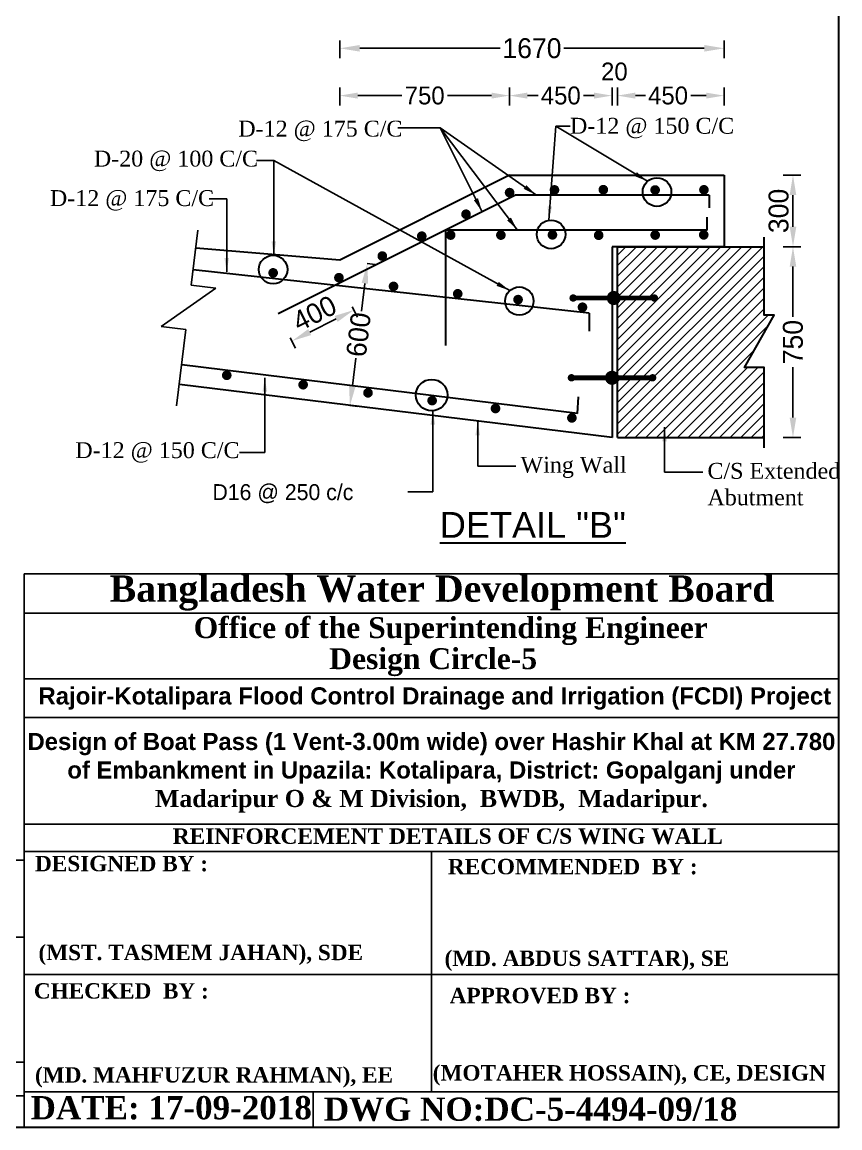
# Model space of a CAD drawing. Extents: x -1206532 to 786809, y -4288605 to 172932.
# Drawn here: x -217666 to -197090, y -4264963 to -4237145 of the extents above; entities that cross this region are included whole.
import ezdxf

# ---------------------------------------------------------------- set-up
doc = ezdxf.new("R2010")
doc.units = 0
doc.header["$LTSCALE"] = 300
doc.header["$MEASUREMENT"] = 0
doc.layers.get('0').update_dxf_attribs({"linetype": 'CONTINUOUS'})
doc.layers.get('DEFPOINTS').update_dxf_attribs({"linetype": 'CONTINUOUS'})
doc.layers.add('LINE', color=7, linetype='CONTINUOUS')
doc.layers.add('Other line', color=7, linetype='CONTINUOUS', lineweight=15)
doc.styles.add('Arial-200', font='ARIAL_0.TTF')
doc.dimstyles.new('3', dxfattribs={"dimtxt": 225, "dimasz": 350, "dimexe": 100, "dimexo": 25, "dimgap": 9, "dimtad": 0, "dimdec": 0, "dimzin": 0, "dimdsep": 46, "dimtxsty": 'Standard', "dimcen": 0, "dimclrd": 5, "dimclre": 6, "dimclrt": 1, "dimadec": 0, "dimazin": 0, "dimtfac": 1, "dimtdec": 0, "dimtofl": 0, "dimtmove": 2, "dimatfit": 3, "dimfxl": 1, "dimtolj": 1, "dimtzin": 0, "dimarcsym": 0})

# ---------------------------------------------------------------- blocks, each defined once
blk = doc.blocks.new('*D832')
at = {"layer": 'DEFPOINTS', "color": 0, "lineweight": 30}
for p in [(-209360, -4244300), (-210920, -4245081), (-210877, -4245167)]:
    blk.add_point(p, dxfattribs=at)
at = {"layer": 'LINE', "color": 7, "lineweight": -2}
for p, q in [((-209358, -4244305), (-209228, -4244565)), ((-209764, -4244610), (-210430, -4244943)), ((-210918, -4245085), (-210788, -4245346))]:
    blk.add_line(p, q, dxfattribs=at)
at = {"layer": 'LINE', "color": 7, "lineweight": 30}
for points in [[(-209802, -4244536), (-209727, -4244685), (-209317, -4244386)], [(-210467, -4244868), (-210393, -4245018), (-210877, -4245167)]]:
    blk.add_solid(points, dxfattribs=at)
at = {"layer": 'LINE', "color": 7, "lineweight": 30, "insert": (-210309, -4244471), "char_height": 500, "attachment_point": 5, "rotation": 26.5651}
blk.add_mtext('\\A1;400', dxfattribs=at)
blk = doc.blocks.new('*D943')
at = {"layer": 'DEFPOINTS', "color": 0, "lineweight": 30}
for p in [(-209672, -4237804), (-200003, -4242514), (-209672, -4244997)]:
    blk.add_point(p, dxfattribs=at)
at = {"layer": 'LINE', "color": 7, "lineweight": -2}
for p, q in [((-209672, -4238054), (-209672, -4237604)), ((-200003, -4238054), (-200003, -4237604)), ((-209172, -4237804), (-205638, -4237804)), ((-200503, -4237804), (-204037, -4237804))]:
    blk.add_line(p, q, dxfattribs=at)
at = {"layer": 'LINE', "color": 7, "lineweight": 30}
for points in [[(-209172, -4237721), (-209172, -4237887), (-209672, -4237804)], [(-200503, -4237721), (-200503, -4237887), (-200003, -4237804)]]:
    blk.add_solid(points, dxfattribs=at)
at = {"layer": 'LINE', "color": 7, "lineweight": 30, "insert": (-204837, -4237804), "char_height": 500, "attachment_point": 5}
blk.add_mtext('\\A1;1670', dxfattribs=at)
blk = doc.blocks.new('*D944')
at = {"layer": 'DEFPOINTS', "color": 0, "lineweight": 30}
for p in [(-202686, -4238994), (-202686, -4242631), (-200003, -4243704)]:
    blk.add_point(p, dxfattribs=at)
at = {"layer": 'LINE', "color": 7, "lineweight": -2}
for p, q in [((-202686, -4239244), (-202686, -4238794)), ((-200003, -4239244), (-200003, -4238794)), ((-202236, -4238994), (-201984, -4238994)), ((-200453, -4238994), (-200841, -4238994))]:
    blk.add_line(p, q, dxfattribs=at)
at = {"layer": 'LINE', "color": 7, "lineweight": 30}
for points in [[(-202236, -4238919), (-202236, -4239069), (-202686, -4238994)], [(-200453, -4238919), (-200453, -4239069), (-200003, -4238994)]]:
    blk.add_solid(points, dxfattribs=at)
at = {"layer": 'LINE', "color": 7, "lineweight": 30, "insert": (-201413, -4238994), "char_height": 450, "attachment_point": 5}
blk.add_mtext('\\A1;450', dxfattribs=at)
blk = doc.blocks.new('*D945')
at = {"layer": 'DEFPOINTS', "color": 0, "lineweight": 30}
for p in [(-201851, -4242795), (-201851, -4247595), (-198270, -4247595)]:
    blk.add_point(p, dxfattribs=at)
at = {"layer": 'LINE', "color": 7, "lineweight": -2}
for p, q in [((-198520, -4242795), (-198070, -4242795)), ((-198270, -4243295), (-198270, -4244561)), ((-198270, -4247095), (-198270, -4245829)), ((-198520, -4247595), (-198070, -4247595))]:
    blk.add_line(p, q, dxfattribs=at)
at = {"layer": 'LINE', "color": 7, "lineweight": 30}
for points in [[(-198353, -4243295), (-198187, -4243295), (-198270, -4242795)], [(-198353, -4247095), (-198187, -4247095), (-198270, -4247595)]]:
    blk.add_solid(points, dxfattribs=at)
at = {"layer": 'LINE', "color": 7, "lineweight": 30, "insert": (-198270, -4245195), "char_height": 500, "attachment_point": 5, "rotation": 90}
blk.add_mtext('\\A1;750', dxfattribs=at)
blk = doc.blocks.new('*D946')
at = {"layer": 'DEFPOINTS', "color": 0, "lineweight": 30}
for p in [(-201851, -4240995), (-201851, -4242795), (-198270, -4242795)]:
    blk.add_point(p, dxfattribs=at)
at = {"layer": 'LINE', "color": 7, "lineweight": -2}
for p, q in [((-198520, -4240995), (-198070, -4240995)), ((-198270, -4241495), (-198270, -4242295)), ((-198520, -4242795), (-198070, -4242795))]:
    blk.add_line(p, q, dxfattribs=at)
at = {"layer": 'LINE', "color": 7, "lineweight": 30}
for points in [[(-198353, -4241495), (-198187, -4241495), (-198270, -4240995)], [(-198353, -4242295), (-198187, -4242295), (-198270, -4242795)]]:
    blk.add_solid(points, dxfattribs=at)
at = {"layer": 'LINE', "color": 7, "lineweight": 30, "insert": (-198630, -4241895), "char_height": 500, "attachment_point": 5, "rotation": 90}
blk.add_mtext('\\A1;300', dxfattribs=at)
blk = doc.blocks.new('*D947')
at = {"layer": 'DEFPOINTS', "color": 0, "lineweight": 30}
for p in [(-208981, -4243221), (-209418, -4246794), (-209418, -4246794)]:
    blk.add_point(p, dxfattribs=at)
at = {"layer": 'LINE', "color": 7, "lineweight": -2}
for p, q in [((-208981, -4243221), (-208782, -4243245)), ((-209042, -4243717), (-209128, -4244419)), ((-209357, -4246298), (-209271, -4245595)), ((-209418, -4246794), (-209220, -4246818))]:
    blk.add_line(p, q, dxfattribs=at)
at = {"layer": 'LINE', "color": 7, "lineweight": 30}
for points in [[(-209124, -4243707), (-208959, -4243727), (-208981, -4243221)], [(-209440, -4246288), (-209275, -4246308), (-209418, -4246794)]]:
    blk.add_solid(points, dxfattribs=at)
at = {"layer": 'LINE', "color": 7, "lineweight": 30, "insert": (-209199, -4245007), "char_height": 500, "attachment_point": 5, "rotation": 83.02}
blk.add_mtext('\\A1;600', dxfattribs=at)
blk = doc.blocks.new('*D948')
at = {"layer": 'DEFPOINTS', "color": 0, "lineweight": 30}
for p in [(-205403, -4238994), (-205403, -4240822), (-202823, -4243704)]:
    blk.add_point(p, dxfattribs=at)
at = {"layer": 'LINE', "color": 7, "lineweight": -2}
for p, q in [((-205403, -4239244), (-205403, -4238794)), ((-202823, -4239244), (-202823, -4238794)), ((-204953, -4238994), (-204684, -4238994)), ((-203273, -4238994), (-203541, -4238994))]:
    blk.add_line(p, q, dxfattribs=at)
at = {"layer": 'LINE', "color": 7, "lineweight": 30}
for points in [[(-204953, -4238919), (-204953, -4239069), (-205403, -4238994)], [(-203273, -4238919), (-203273, -4239069), (-202823, -4238994)]]:
    blk.add_solid(points, dxfattribs=at)
at = {"layer": 'LINE', "color": 7, "lineweight": 30, "insert": (-204113, -4238994), "char_height": 450, "attachment_point": 5}
blk.add_mtext('\\A1;450', dxfattribs=at)
blk = doc.blocks.new('*D949')
at = {"layer": 'DEFPOINTS', "color": 0, "lineweight": 30}
for p in [(-209672, -4238994), (-209672, -4242631), (-205403, -4243704)]:
    blk.add_point(p, dxfattribs=at)
at = {"layer": 'LINE', "color": 7, "lineweight": -2}
for p, q in [((-209672, -4239244), (-209672, -4238794)), ((-205403, -4239244), (-205403, -4238794)), ((-209222, -4238994), (-208109, -4238994)), ((-205853, -4238994), (-206966, -4238994))]:
    blk.add_line(p, q, dxfattribs=at)
at = {"layer": 'LINE', "color": 7, "lineweight": 30}
for points in [[(-209222, -4238919), (-209222, -4239069), (-209672, -4238994)], [(-205853, -4238919), (-205853, -4239069), (-205403, -4238994)]]:
    blk.add_solid(points, dxfattribs=at)
at = {"layer": 'LINE', "color": 7, "lineweight": 30, "insert": (-207537, -4238994), "char_height": 450, "attachment_point": 5}
blk.add_mtext('\\A1;750', dxfattribs=at)

msp = doc.modelspace()

# ---------------------------------------------------------------- hatches: boundary and pattern name
at = {"layer": 'Other line', "lineweight": 5}
h = msp.add_hatch(dxfattribs=at)
h.set_pattern_fill('ANSI31', color=0, scale=1500, style=0)
h.paths.add_polyline_path([(-198998, -4242795.126), (-202685.601, -4242795.126), (-202685.601, -4245196.663), (-201847.488, -4245196.663, -1.016664438), (-201754.545, -4245195.126, -0.983608714), (-201847.488, -4245196.663), (-202685.601, -4245196.663), (-202685.601, -4247595.126), (-198998, -4247595.126), (-198998, -4245835), (-199493, -4245835), (-198743, -4244520), (-198998, -4244520)])

# ---------------------------------------------------------------- linework, layer by layer
at = {"color": 0, "linetype": 'ByBlock', "lineweight": 30}
msp.add_lwpolyline([(-269094.96, -4264955.06), (-269094.96, -4214060.66), (-197123.08, -4214060.66), (-197123.08, -4264955.06), (-269094.96, -4264955.06)], close=True, dxfattribs=at)
at = {"linetype": 'ByBlock', "lineweight": 30}
for centre in [(-201691.597, -4241421.631), (-204357.597, -4242484.631), (-211350.274, -4243369.738)]:
    msp.add_circle(centre, 359.933, dxfattribs=at)
at = {"layer": 'LINE', "color": 0}
for p, q in [((-213242.679, -4242381.553), (-213412.212, -4243766.289)), ((-212794.528, -4243841.912), (-214166.354, -4244805.242)), ((-213412.212, -4243766.289), (-212794.528, -4243841.912)), ((-214166.354, -4244805.242), (-213548.67, -4244880.865)), ((-213548.67, -4244880.865), (-213783.378, -4246797.944))]:
    msp.add_line(p, q, dxfattribs=at)
at = {"layer": 'LINE', "color": 0, "lineweight": 25}
for p, q in [((-217611.685, -4251021.879), (-197123.08, -4251021.879)), ((-217611.685, -4251021.879), (-217611.685, -4264955.06)), ((-197123.08, -4251144.226), (-197123.08, -4264955.06)), ((-217611.685, -4252016.717), (-197123.08, -4252016.717)), ((-217611.685, -4253666.854), (-197123.08, -4253666.854)), ((-217611.685, -4253666.854), (-197123.08, -4253666.854)), ((-217611.685, -4253666.854), (-197123.08, -4253666.854)), ((-217611.685, -4253666.854), (-197123.08, -4253666.854)), ((-217611.685, -4254640.49), (-197123.08, -4254640.49)), ((-217611.685, -4254640.49), (-197123.08, -4254640.49)), ((-217611.685, -4254640.49), (-197123.08, -4254640.49)), ((-217611.685, -4254640.49), (-197123.08, -4254640.49)), ((-217611.685, -4257318.961), (-197123.08, -4257318.961)), ((-217611.685, -4258013.033), (-197123.08, -4258013.033)), ((-207367.382, -4258013.033), (-207367.382, -4264058.326)), ((-232523.154, -4258227.155), (-217611.685, -4258227.155)), ((-220499.049, -4258227.155), (-217611.685, -4258227.155)), ((-217611.685, -4264955.06), (-217611.685, -4258227.155)), ((-231472.536, -4260165.958), (-217611.685, -4260165.958)), ((-217611.685, -4261108.193), (-197123.08, -4261108.193)), ((-231472.536, -4263312.999), (-217611.685, -4263312.999)), ((-231472.536, -4264155.957), (-217611.685, -4264155.957)), ((-217611.685, -4264058.326), (-197123.08, -4264058.326)), ((-213538.958, -4264058.326), (-197123.08, -4264058.326)), ((-213538.958, -4264058.326), (-197123.08, -4264058.326)), ((-213538.958, -4264058.326), (-197123.08, -4264058.326)), ((-210339.864, -4264058.326), (-210339.864, -4264962.854)), ((-197123.08, -4264955.06), (-217611.685, -4264955.06)), ((-201291.807, -4264955.06), (-199925.634, -4264955.06))]:
    msp.add_line(p, q, dxfattribs=at)
at = {"layer": 'LINE', "color": 0}
for points, const_width in [([(-205339.705, -4241434.305, -1), (-205460.665, -4241434.305, -1)], 120.96), ([(-204210.838, -4241365.667, -1), (-204331.798, -4241365.667, -1)], 120.96), ([(-202982.066, -4241361.24, -1), (-203103.026, -4241361.24, -1)], 120.96), ([(-201678.472, -4241368.06, -1), (-201799.432, -4241368.06, -1)], 120.96), ([(-200449.699, -4241363.632, -1), (-200570.659, -4241363.632, -1)], 120.96), ([(-206436.431, -4241978.062, -1), (-206557.391, -4241978.062, -1)], 120.96), ([(-207549.862, -4242529.865, -1), (-207670.822, -4242529.865, -1)], 120.96), ([(-206822.525, -4242502.571, -1), (-206943.485, -4242502.571, -1)], 120.96), ([(-205559.063, -4242503.272, -1), (-205680.023, -4242503.272, -1)], 120.96), ([(-204261.73, -4242497.1, -1), (-204382.69, -4242497.1, -1)], 120.96), ([(-203098.309, -4242506.67, -1), (-203219.269, -4242506.67, -1)], 120.96), ([(-201676.353, -4242501.885, -1), (-201797.313, -4242501.885, -1)], 120.96), ([(-200455.488, -4242497.1, -1), (-200576.448, -4242497.1, -1)], 120.96), ([(-208542.813, -4243030.757, -1), (-208663.773, -4243030.757, -1)], 120.96), ([(-211289.407, -4243453.206, -1), (-211410.367, -4243453.206, -1)], 120.96), ([(-209634.222, -4243574.245, -1), (-209755.182, -4243574.245, -1)], 120.96), ([(-208260.213, -4243793.025, -1), (-208381.173, -4243793.025, -1)], 120.96), ([(-206645.028, -4243980.063, -1), (-206765.988, -4243980.063, -1)], 120.96), ([(-205126.358, -4244125.862, -1), (-205247.318, -4244125.862, -1)], 120.96), ([(-203754.689, -4244086, -1), (-203847.658, -4244086, -1)], 92.969), ([(-202691.281, -4244086, -1), (-202867.921, -4244086, -1)], 176.641), ([(-201711.545, -4244086, -1), (-201804.514, -4244086, -1)], 92.969), ([(-203506.173, -4244317.9, -1), (-203627.133, -4244317.9, -1)], 120.96), ([(-212456.922, -4246029.906, -1), (-212577.882, -4246029.906, -1)], 120.96), ([(-203798.201, -4246092.464, -1), (-203891.169, -4246092.464, -1)], 92.969), ([(-202734.792, -4246092.464, -1), (-202911.433, -4246092.464, -1)], 176.641), ([(-201755.056, -4246092.464, -1), (-201848.025, -4246092.464, -1)], 92.969), ([(-210534.69, -4246267.173, -1), (-210655.65, -4246267.173, -1)], 120.96), ([(-208902.782, -4246471.776, -1), (-209023.742, -4246471.776, -1)], 120.96), ([(-207288.931, -4246667.102, -1), (-207409.891, -4246667.102, -1)], 120.96), ([(-205694.518, -4246864.867, -1), (-205815.478, -4246864.867, -1)], 120.96), ([(-203772.286, -4247102.133, -1), (-203893.246, -4247102.133, -1)], 120.96)]:
    msp.add_lwpolyline(points, format="xyb", close=True, dxfattribs=dict(at, const_width=const_width))
at = {"layer": 'LINE', "color": 0, "const_width": 119}
for points in [[(-201812.214, -4244087.536), (-202779.089, -4244087.536), (-203745.964, -4244087.536)], [(-201855.726, -4246094), (-202822.601, -4246094), (-203789.476, -4246094)]]:
    msp.add_lwpolyline(points, dxfattribs=at)
at = {"layer": 'Other line', "color": 0, "lineweight": 30}
for p, q in [((-205402.601, -4240995.126), (-209671.754, -4243129.703)), ((-205402.601, -4240995.126), (-200002.601, -4240995.126)), ((-200002.601, -4240995.126), (-200002.601, -4242795.126)), ((-205251.969, -4241494.908), (-211225.003, -4244481.425)), ((-200382.558, -4241494.908), (-205251.969, -4241494.908)), ((-200382.558, -4241494.908), (-200382.558, -4241819.209)), ((-200427.346, -4242376.561), (-200427.346, -4242055.285)), ((-200427.346, -4242376.561), (-207015.276, -4242376.561)), ((-207015.276, -4242376.561), (-207015.276, -4245280.017)), ((-209671.754, -4243129.703), (-213298.108, -4242834.293)), ((-202822.601, -4242795.126), (-202822.601, -4247595.126)), ((-200002.601, -4242795.126), (-202822.601, -4242795.126)), ((-202685.601, -4247595.126), (-202685.601, -4242795.126)), ((-202685.601, -4242795.126), (-198998, -4242795.126)), ((-203399.624, -4244468.279), (-213364.947, -4243380.231)), ((-203399.624, -4244468.279), (-203399.624, -4244923.694)), ((-203691.222, -4246988.874), (-213648.592, -4245769.79)), ((-202822.601, -4247595.126), (-213708.892, -4246262.315)), ((-203691.222, -4246988.874), (-203667.156, -4246570.427)), ((-202685.601, -4247595.126), (-198998, -4247595.126))]:
    msp.add_line(p, q, dxfattribs=at)
msp.add_lwpolyline([(-198998, -4247857), (-198998, -4245835), (-199493, -4245835), (-198743, -4244520), (-198998, -4244520), (-198998, -4242555)], dxfattribs=at)
for centre, radius in [((-205155.262, -4244163.776), 356.298), ((-207361.262, -4246528.776), 395.468)]:
    msp.add_circle(centre, radius, dxfattribs=at)

# ---------------------------------------------------------------- texts
at = {"linetype": 'ByBlock', "lineweight": 30}
msp.add_text('D16 @ 250 c/c', height=400, dxfattribs=at).set_placement((-212877.47, -4249168.655))
at = {"linetype": 'ByBlock', "lineweight": 30, "char_height": 400, "width": 4181.1469, "attachment_point": 1}
for s, insert in [('{\\fTimes New Roman|b0|i0|c0|p18;D-12 @ 175 C/C}', (-212227.53, -4239624.883)), ('{\\fTimes New Roman|b0|i0|c0|p18;D-12 @ 150 C/C}', (-203880.636, -4239552.729)), ('{\\fTimes New Roman|b0|i0|c0|p18;D-20 @ 100 C/C}', (-215860.765, -4240379.192)), ('{\\fTimes New Roman|b0|i0|c0|p18;D-12 @ 175 C/C}', (-216966.827, -4241372.092)), ('{\\fTimes New Roman|b0|i0|c0|p18;D-12 @ 150 C/C}', (-216327.253, -4247713.257)), ('{\\fTimes New Roman|b0|i0|c0|p18;Wing Wall}', (-205124.765, -4248082.192)), ('{\\fTimes New Roman|b0|i0|c0|p18;C/S Extended Abutment}', (-200421.765, -4248234.192))]:
    msp.add_mtext(s, dxfattribs=dict(at, insert=insert))
at = {"layer": 'LINE', "color": 7, "lineweight": 30, "insert": (-202764.231, -4238390.545), "char_height": 450, "attachment_point": 5}
msp.add_mtext('\\A1;20', dxfattribs=at)
at = {"layer": 'LINE', "lineweight": 30, "insert": (-204815.313, -4249468.571), "char_height": 650, "width": 23417.44191, "attachment_point": 2, "style": 'Arial-200'}
msp.add_mtext('{\\LDETAIL "B"}', dxfattribs=at)
at = {"layer": 'LINE', "color": 0, "lineweight": 25, "attachment_point": 8}
for s, insert, char_height, width in [('{\\fTimes New Roman|b1|i0|c0|p18;Bangladesh Water Development Board}', (-207100.785, -4251950.988), 663.33092, 26528.14399), ('{\\fTimes New Roman|b1|i0|c0|p18;Office of the Superintending Engineer}', (-206881.49, -4252818.794), 526.13993, 21041.55779), ('{\\fTimes New Roman|b1|i0|c0|p18;Design Circle-5}', (-207324.277, -4253599.661), 526.13993, 21041.55779), ('{\\fArial|b1|i0|c0|p34;Rajoir-Kotalipara Flood Control Drainage and Irrigation (FCDI) Project}', (-207282.041, -4254444.172), 432, 25794.82457), ('\\pt0.004829;{\\fArial|b1|i0|c0|p34;\\C256;Design of Boat Pass (1 Vent-3.00m wide) over Hashir Khal at KM 27.780 of Embankment in Upazila: Kotalipara, District: Gopalganj under \\P\\ptz;\\fTimes New Roman|b1|i0|c0|p18;Madaripur O & M Division,  BWDB,  Madaripur.}', (-207367.382, -4257030.319), 430, 20488.60529), ('{\\fTimes New Roman|b1|i0|c0|p18;REINFORCEMENT DETAILS OF C/S WING WALL }', (-206954.962, -4257826.265), 389.44184, 19663.76436)]:
    msp.add_mtext(s, dxfattribs=dict(at, insert=insert, char_height=char_height, width=width))
at = {"layer": 'LINE', "color": 0, "lineweight": 25, "attachment_point": 1}
for s, insert, char_height in [('{\\fTimes New Roman|b1|i0|c0|p18;DESIGNED BY :}', (-217341.387, -4258119.939), 387), ('{\\fTimes New Roman|b1|i0|c0|p18;RECOMMENDED  BY :}', (-206953.105, -4258195.522), 387), ('{\\fTimes New Roman|b1|i0|c0|p18;\\C0;(MST. TASMEM JAHAN), SDE}', (-217254.155, -4260356.497), 387), ('{\\fTimes New Roman|b1|i0|c0|p18;\\C0;(MD. ABDUS SATTAR), SE}', (-207036.236, -4260502.32), 387), ('{\\fTimes New Roman|b1|i0|c0|p18;CHECKED  BY :}', (-217370.516, -4261322.563), 387), ('{\\fTimes New Roman|b1|i0|c0|p18;APPROVED BY :}', (-206908.228, -4261439.456), 387), ('{\\fTimes New Roman|b1|i0|c0|p18;\\C0;(MD. MAHFUZUR RAHMAN), EE}', (-217342.597, -4263435.691), 387), ('{\\fTimes New Roman|b1|i0|c0|p18;\\C0;(MOTAHER HOSSAIN), CE, DESIGN}', (-207333.785, -4263384.759), 387), ('{\\fTimes New Roman|b1|i0|c0|p18;DATE: 17-09-2018}', (-217452.208, -4264163.247), 583.62167), ('{\\fTimes New Roman|b1|i0|c0|p18; DWG NO:DC-5-4494-09/18}', (-210295.594, -4264200.08), 583.62167)]:
    msp.add_mtext(s, dxfattribs=dict(at, insert=insert, char_height=char_height))

# ---------------------------------------------------------------- dimensions: what is measured, and where the dimension line sits
at = {"layer": 'LINE', "color": 0, "lineweight": 30}
for base, p1, p2, angle, text, picture, middle in [((-209671.754, -4237804), (-200002.601, -4242514.126), (-209671.754, -4244996.688), 180, '1670', '*D943', (-204837.177, -4237804)), ((-198270, -4247595.126), (-201850.601, -4242795.126), (-201850.601, -4247595.126), 90, '750', '*D945', (-198270, -4245195.126))]:
    dim = msp.add_linear_dim(base=base, p1=p1, p2=p2, angle=angle, text=text, dimstyle='3', override={"dimtxt": 500, "dimasz": 500, "dimexe": 200, "dimexo": 5, "dimdle": 250, "dimclrd": 7, "dimclre": 7, "dimclrt": 7, "dimfxl": 250, "dimfxlon": 1}, dxfattribs=at)
    dim.commit()
    dim.dimension.update_dxf_attribs({"geometry": picture, "text_midpoint": middle})
for base, p1, p2, angle, text, override, picture, middle in [((-209671.754, -4238994), (-205402.601, -4243704.126), (-209671.754, -4242631.126), 180, '750', {"dimtxt": 450, "dimasz": 450, "dimexe": 200, "dimexo": 5, "dimdle": 250, "dimclrd": 7, "dimclre": 7, "dimclrt": 7, "dimfxl": 250, "dimfxlon": 1}, '*D949', (-207537.177, -4238994)), ((-205402.601, -4238994), (-202822.601, -4243704.126), (-205402.601, -4240822.126), 180, '450', {"dimtxt": 450, "dimasz": 450, "dimexe": 200, "dimexo": 5, "dimdle": 250, "dimclrd": 7, "dimclre": 7, "dimclrt": 7, "dimfxl": 250, "dimfxlon": 1}, '*D948', (-204112.601, -4238994)), ((-202685.601, -4238994), (-200002.601, -4243704.126), (-202685.601, -4242631.126), 180, '450', {"dimtxt": 450, "dimasz": 450, "dimexe": 200, "dimexo": 5, "dimdle": 250, "dimclrd": 7, "dimclre": 7, "dimclrt": 7, "dimfxl": 250, "dimfxlon": 1}, '*D944', (-201412.601, -4238994)), ((-198270, -4242795.126), (-201850.601, -4240995.126), (-201850.601, -4242795.126), 90, '300', {"dimtxt": 500, "dimasz": 500, "dimexe": 200, "dimexo": 5, "dimdle": 250, "dimclrd": 7, "dimclre": 7, "dimclrt": 7, "dimfxl": 250, "dimfxlon": 1}, '*D946', (-198630, -4241895.126))]:
    dim = msp.add_linear_dim(base=base, p1=p1, p2=p2, angle=angle, text=text, dimstyle='3', override=override, dxfattribs=at)
    dim.commit()
    dim.dimension.update_dxf_attribs({"geometry": picture, "text_midpoint": middle, "dimtype": 160})
dim = msp.add_aligned_dim(p1=(-208980.754, -4243220.703), p2=(-209418.236, -4246794.022), distance=0, text='600', dimstyle='3', override={"dimtxt": 500, "dimasz": 500, "dimexe": 200, "dimexo": 5, "dimdle": 250, "dimclrd": 7, "dimclre": 7, "dimclrt": 7, "dimfxl": 250, "dimfxlon": 1}, dxfattribs=at)
dim.commit()
dim.dimension.update_dxf_attribs({"geometry": '*D947', "text_midpoint": (-209199.495, -4245007.362)})
at = {"layer": 'LINE', "lineweight": 30}
dim = msp.add_linear_dim(base=(-210877.402, -4245166.625), p1=(-209360.074, -4244300.41), p2=(-210920.423, -4245080.584), angle=206.5650512, text='400', dimstyle='3', override={"dimtxt": 500, "dimasz": 500, "dimexe": 200, "dimexo": 5, "dimdle": 250, "dimclrd": 7, "dimclre": 7, "dimclrt": 7, "dimfxl": 250, "dimfxlon": 1}, dxfattribs=at)
dim.commit()
dim.dimension.update_dxf_attribs({"geometry": '*D832', "text_midpoint": (-210309, -4244471), "dimtype": 161})

# ---------------------------------------------------------------- leaders
at = {"layer": 'Other line', "color": 0, "lineweight": 30}
for points in [[(-206090.887, -4241914.367), (-207147, -4239801.072), (-208213.702, -4239801.072)], [(-205203, -4242376.561), (-207147, -4239801.072), (-207792.702, -4239801.072)], [(-204725, -4241494.908), (-207147, -4239801.072), (-207463.702, -4239801.072)], [(-204414.603, -4242129.241), (-204235.862, -4239765.395), (-203878.169, -4239765.395)], [(-201927.398, -4241149.694), (-204235.862, -4239765.395), (-203901, -4239765.395)], [(-211333.372, -4243010.981), (-211333.372, -4240625.797), (-211770.505, -4240625.797)], [(-205394.008, -4243899.297), (-211333.372, -4240625.797)], [(-212518.564, -4243430.038), (-212518.564, -4241589.329), (-212955.697, -4241589.329)], [(-211560.119, -4246091.185), (-211560.119, -4247972.991), (-212192.818, -4247972.991)], [(-207331.145, -4246923.095), (-207331.145, -4248961.831), (-207963.845, -4248961.831)], [(-206203, -4247187), (-206203, -4248316), (-205244, -4248316)], [(-201500, -4247339), (-201500, -4248468), (-200541, -4248468)]]:
    msp.add_leader(points, dimstyle='3', override={"dimgap": 9, "dimtad": 0, "dimclrd": 256, "dimclre": 0, "dimclrt": 0, "dimfxl": 700, "dimfxlon": 1}, dxfattribs=at)

doc.saveas('drawing.dxf')
